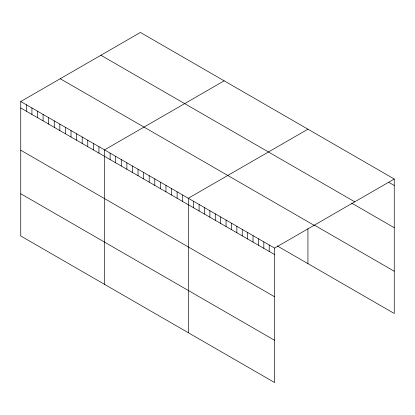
<?xml version="1.0" encoding="UTF-8"?>
<svg xmlns="http://www.w3.org/2000/svg" width="415" height="415" viewBox="0 0 415 415"><rect width="100%" height="100%" fill="white"/><g stroke="black" fill="none" stroke-linecap="round" stroke-linejoin="round"><path stroke-width="0.62" d="M394.25 179.021L274.611 248.092L274.611 382.547L20.75 235.979L20.75 101.525L140.389 32.453L394.25 179.021L394.25 313.475L277.22 245.908M224.162 80.821L104.523 149.893L104.523 284.348M307.935 129.19L188.301 198.261L188.301 332.711M388.855 182.361L394.25 185.479M100.907 55.247L354.768 201.815M351.635 203.111L394.25 227.716M314.409 225.138L394.25 271.234M60.232 78.731L314.093 225.298M20.75 101.525L274.611 248.092M20.75 107.983L274.611 254.551M20.75 150.225L274.611 296.787M20.75 193.743L274.611 340.305M307.935 228.644L307.935 263.639M269.216 244.98L269.216 251.438M263.821 241.862L263.821 248.32M258.426 238.75L258.426 245.208M253.036 235.637L253.036 242.09M247.641 232.519L247.641 238.978M242.246 229.407L242.246 235.865M236.851 226.289L236.851 232.748M231.456 223.177L231.456 229.635M226.061 220.064L226.061 226.517M220.666 216.946L220.666 223.405M215.271 213.834L215.271 220.292M209.876 210.716L209.876 217.175M204.481 207.604L204.481 214.062M199.086 204.491L199.086 210.945M193.691 201.374L193.691 207.832M182.714 195.034L182.714 201.493M177.127 191.813L177.127 198.271M171.545 188.586L171.545 195.045M165.959 185.365L165.959 191.818M160.372 182.138L160.372 188.597M154.79 178.912L154.79 185.37M149.203 175.69L149.203 182.149M143.621 172.464L143.621 178.922M138.034 169.242L138.034 175.695M132.447 166.016L132.447 172.474M126.866 162.794L126.866 169.247M121.279 159.568L121.279 166.026M115.697 156.341L115.697 162.799M110.11 153.119L110.11 159.578M98.941 146.671L98.941 153.125M93.354 143.445L93.354 149.903M87.767 140.218L87.767 146.677M82.186 136.997L82.186 143.455M76.599 133.77L76.599 140.228M71.017 130.549L71.017 137.007M65.43 127.322L65.43 133.78M59.843 124.101L59.843 130.554M54.261 120.874L54.261 127.332M48.674 117.647L48.674 124.106M43.087 114.426L43.087 120.884M37.506 111.199L37.506 117.658M31.919 107.978L31.919 114.431M26.337 104.751L26.337 111.21"/></g></svg>
